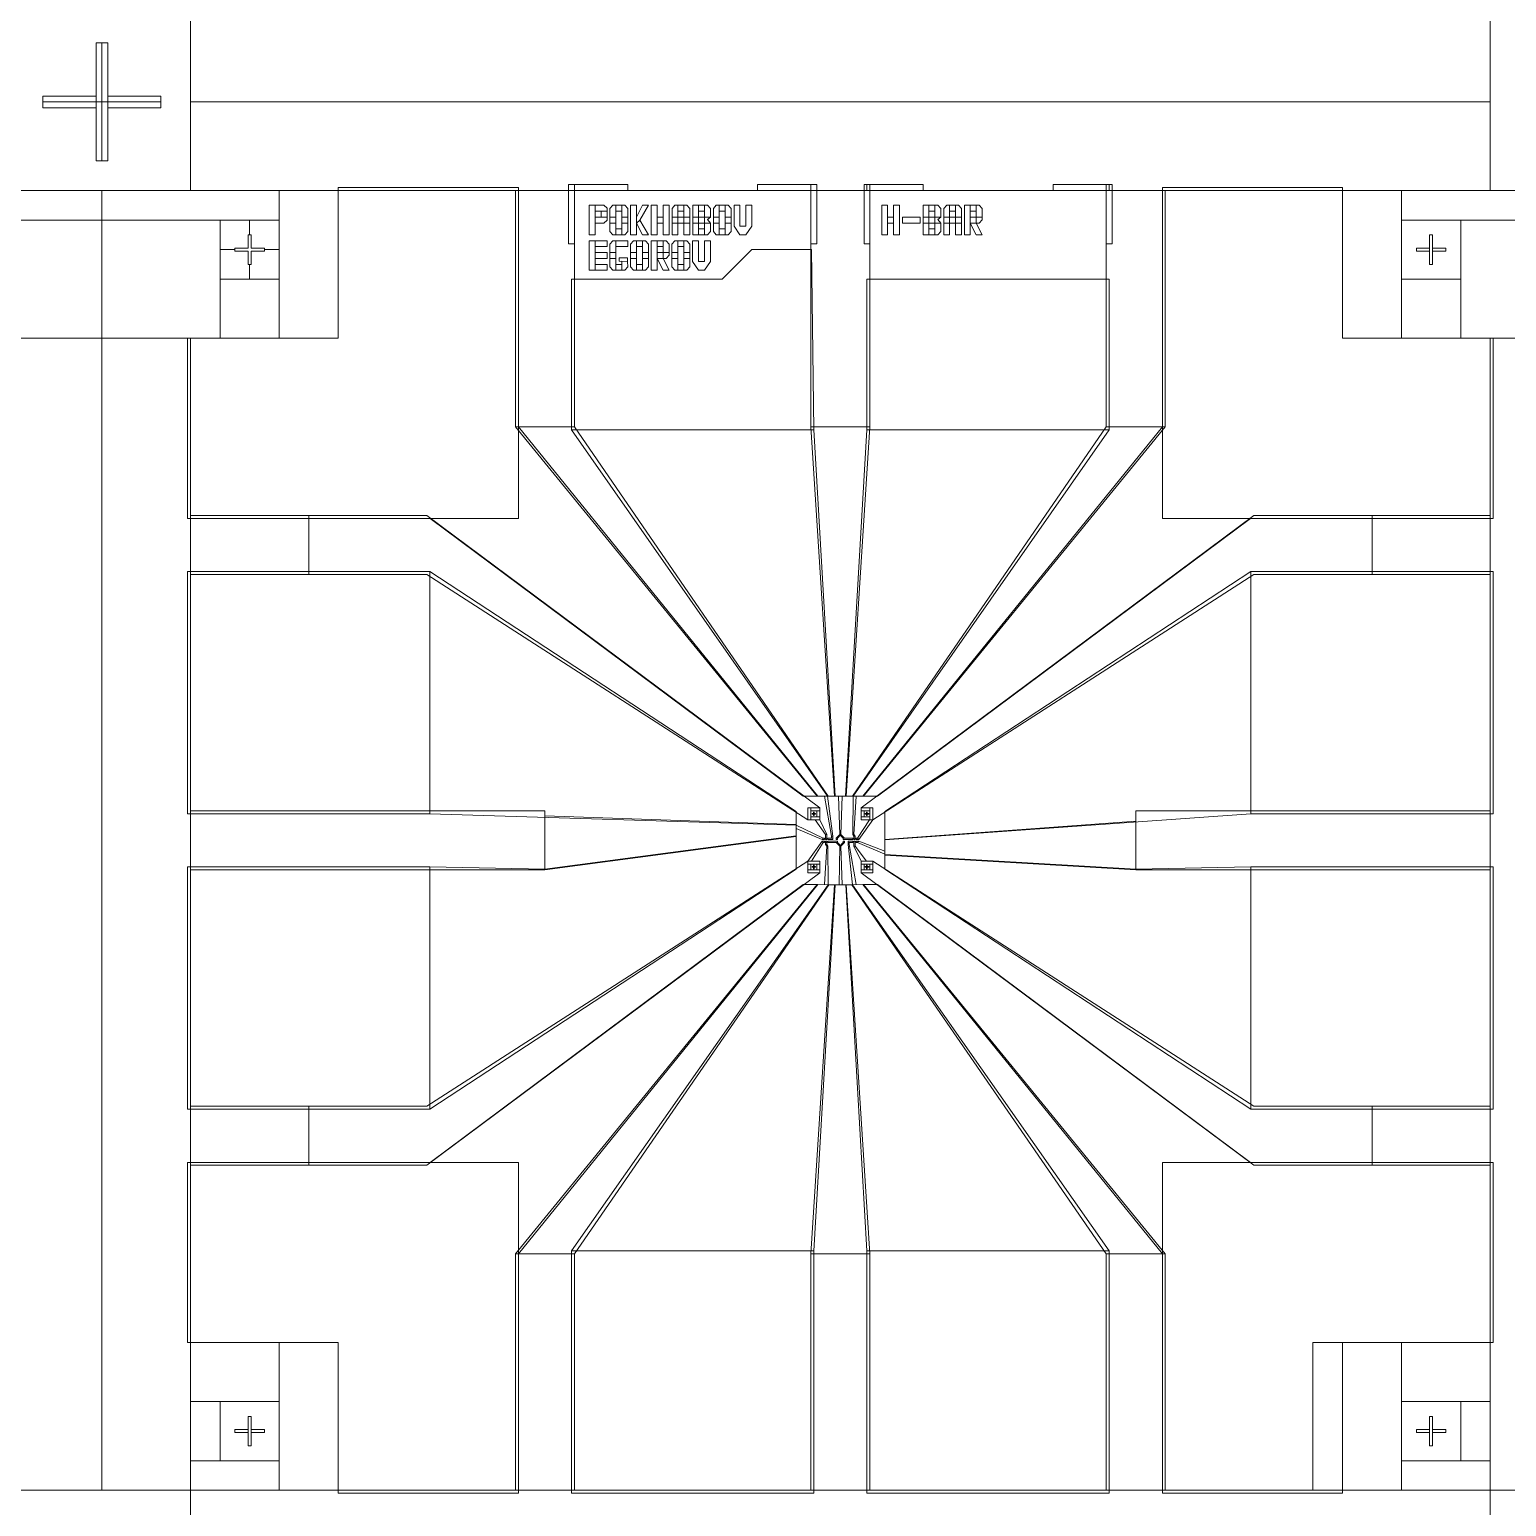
# Model space of a CAD drawing. Header units: millimetres. Extents: x -11355 to -1355, y 1102 to 18602.
# Drawn here: x -8978 to -6478, y 13724 to 16224 of the extents above; entities that cross this region are included whole.
import ezdxf

# ---------------------------------------------------------------- set-up
doc = ezdxf.new("R2010")
doc.units = ezdxf.units.MM
doc.header["$MEASUREMENT"] = 0
doc.layers.add('Etching', color=7, linetype='Continuous')
doc.layers.add('Ohmic', color=7, linetype='Continuous')
doc.layers.add('Mark', color=7, linetype='Continuous', plot=False)

msp = doc.modelspace()

# ---------------------------------------------------------------- linework, layer by layer
at = {"layer": 'Etching', "color": 242, "lineweight": 9}
for points in [[(-8705, 16101.5), (-6505, 16101.5), (-6505, 16251.5), (-8705, 16251.5), (-8705, 16101.5)], [(-8705, 15951.5), (-6505, 15951.5), (-6505, 16101.5), (-8705, 16101.5), (-8705, 15951.5)], [(-9155, 15901.5), (-8855, 15901.5), (-8855, 15951.5), (-9155, 15951.5), (-9155, 15901.5)], [(-8855, 15901.5), (-8555, 15901.5), (-8555, 15951.5), (-8855, 15951.5), (-8855, 15901.5)], [(-8555, 15701.5), (-8455, 15701.5), (-8455, 15951.5), (-8555, 15951.5), (-8555, 15701.5)], [(-8155, 15551.5), (-8055, 15551.5), (-8055, 15951.5), (-8155, 15951.5), (-8155, 15551.5)], [(-7655, 15551.5), (-7555, 15551.5), (-7555, 15951.5), (-7655, 15951.5), (-7655, 15551.5)], [(-7155, 15551.5), (-7055, 15551.5), (-7055, 15951.5), (-7155, 15951.5), (-7155, 15551.5)], [(-6755, 15701.5), (-6655, 15701.5), (-6655, 15951.5), (-6755, 15951.5), (-6755, 15701.5)], [(-6655, 15901.5), (-6355, 15901.5), (-6355, 15951.5), (-6655, 15951.5), (-6655, 15901.5)], [(-9055, 15701.5), (-8855, 15701.5), (-8855, 15901.5), (-9055, 15901.5), (-9055, 15701.5)], [(-8855, 15701.5), (-8655, 15701.5), (-8655, 15901.5), (-8855, 15901.5), (-8855, 15701.5)], [(-6555, 15701.5), (-6355, 15701.5), (-6355, 15901.5), (-6555, 15901.5), (-6555, 15701.5)], [(-8655, 15701.5), (-8555, 15701.5), (-8555, 15801.5), (-8655, 15801.5), (-8655, 15701.5)], [(-6655, 15701.5), (-6555, 15701.5), (-6555, 15801.5), (-6655, 15801.5), (-6655, 15701.5)], [(-9005, 13751.5), (-8855, 13751.5), (-8855, 15701.5), (-9005, 15701.5), (-9005, 13751.5)], [(-8855, 13751.5), (-8705, 13751.5), (-8705, 15701.5), (-8855, 15701.5), (-8855, 13751.5)], [(-6505, 13751.5), (-6355, 13751.5), (-6355, 15701.5), (-6505, 15701.5), (-6505, 13751.5)], [(-7644.303, 14926.332), (-8155, 15551.5), (-8055, 15551.5), (-7625.63, 14926.5), (-7644.303, 14926.332)], [(-7614.921, 14926.501), (-7655, 15551.5), (-7555, 15551.5), (-7595.079, 14926.501), (-7614.921, 14926.501)], [(-7565.697, 14926.332), (-7055, 15551.5), (-7155, 15551.5), (-7584.37, 14926.5), (-7565.697, 14926.332)], [(-8705, 15301.5), (-8505, 15301.5), (-8505, 15401.5), (-8705, 15401.5), (-8705, 15301.5)], [(-8305, 15401.5), (-8505, 15401.5), (-8505, 15301.5), (-8305, 15301.5), (-7660, 14886.5), (-7660, 14906.5), (-7640, 14906.5), (-8305, 15401.5)], [(-6905, 15401.5), (-6705, 15401.5), (-6705, 15301.5), (-6905, 15301.5), (-7550, 14886.5), (-7550, 14906.5), (-7570, 14906.5), (-6905, 15401.5)], [(-6705, 15301.5), (-6505, 15301.5), (-6505, 15401.5), (-6705, 15401.5), (-6705, 15301.5)], [(-7632, 14926.442), (-7626.674, 14926.5), (-7618, 14858.499), (-7620, 14858.499), (-7632, 14926.442)], [(-7606, 14861.5), (-7604.001, 14861.5), (-7602, 14926.501), (-7608, 14926.501), (-7606, 14861.5)], [(-7578, 14926.442), (-7583.326, 14926.5), (-7584, 14861.5), (-7582, 14861.5), (-7578, 14926.442)], [(-8705, 14801.5), (-8105, 14801.5), (-8105, 14901.5), (-8705, 14901.5), (-8705, 14801.5)], [(-7660, 14886.5), (-7655, 14886.5), (-7655, 14906.5), (-7660, 14906.5), (-7660, 14886.5)], [(-7655, 14901.5), (-7640, 14901.5), (-7640, 14906.5), (-7655, 14906.5), (-7655, 14901.5)], [(-7645, 14891.5), (-7640, 14891.5), (-7640, 14901.5), (-7645, 14901.5), (-7645, 14891.5)], [(-7570, 14901.5), (-7555, 14901.5), (-7555, 14906.5), (-7570, 14906.5), (-7570, 14901.5)], [(-7570, 14891.5), (-7565, 14891.5), (-7565, 14901.5), (-7570, 14901.5), (-7570, 14891.5)], [(-7555, 14886.5), (-7550, 14886.5), (-7550, 14906.5), (-7555, 14906.5), (-7555, 14886.5)], [(-7105, 14801.5), (-6505, 14801.5), (-6505, 14901.5), (-7105, 14901.5), (-7105, 14801.5)], [(-7680, 14878.487), (-7680, 14857.929), (-8105, 14801.5), (-8105, 14893.231), (-7680, 14878.487)], [(-7680, 14871.654), (-7636, 14853), (-7634, 14854.999), (-7680.004, 14877.335), (-7680, 14871.654)], [(-7655, 14886.5), (-7640, 14886.5), (-7640, 14891.5), (-7655, 14891.5), (-7655, 14886.5)], [(-7640, 14886.5), (-7647.5, 14886.5), (-7630, 14861.465), (-7628, 14861.465), (-7640, 14886.5)], [(-7555.888, 14886.5), (-7550, 14886.5), (-7574, 14853), (-7576, 14855), (-7555.888, 14886.5)], [(-7570, 14886.5), (-7555, 14886.5), (-7555, 14891.5), (-7570, 14891.5), (-7570, 14886.5)], [(-7530.001, 14853), (-7530, 14826.681), (-7105, 14801.5), (-7105, 14884.19), (-7530.001, 14853)], [(-7653.704, 14816.5), (-7659.792, 14816.5), (-7636, 14850), (-7634, 14848), (-7653.704, 14816.5)], [(-7636, 14853), (-7632, 14853), (-7631.998, 14855), (-7634, 14854.999), (-7636, 14853)], [(-7634, 14848), (-7636, 14850), (-7632, 14850), (-7632.001, 14848), (-7634, 14848)], [(-7630, 14855), (-7628, 14855), (-7628, 14861.465), (-7630, 14861.465), (-7630, 14855)], [(-7628, 14855), (-7630, 14854.999), (-7630, 14853), (-7628, 14853), (-7628, 14855)], [(-7630, 14848), (-7628, 14848), (-7628, 14850), (-7630, 14850), (-7630, 14848)], [(-7626, 14854.999), (-7618, 14854.999), (-7618, 14853), (-7626, 14853), (-7626, 14854.999)], [(-7626, 14850), (-7609.998, 14850), (-7609.998, 14848), (-7626, 14848), (-7626, 14850)], [(-7620, 14855), (-7618, 14854.999), (-7618, 14858.5), (-7620, 14858.5), (-7620, 14855)], [(-7612, 14854.999), (-7609.998, 14854.999), (-7604.001, 14861.5), (-7606, 14861.5), (-7612, 14854.999)], [(-7612, 14853), (-7609.998, 14853), (-7609.998, 14854.999), (-7612, 14854.999), (-7612, 14853)], [(-7605.064, 14860.346), (-7600, 14854.999), (-7598, 14854.999), (-7604.001, 14861.5), (-7605.064, 14860.346)], [(-7600, 14853), (-7584, 14853), (-7584, 14854.999), (-7600, 14854.999), (-7600, 14853)], [(-7600, 14850), (-7598, 14850), (-7598, 14848), (-7600, 14848), (-7600, 14850)], [(-7584, 14848), (-7592, 14848), (-7592, 14850), (-7584, 14850), (-7584, 14848)], [(-7582, 14861.499), (-7584, 14861.5), (-7582, 14858.5), (-7580, 14858.5), (-7582, 14861.499)], [(-7580, 14858.5), (-7582, 14858.5), (-7582, 14854.998), (-7580, 14854.999), (-7580, 14858.5)], [(-7580, 14854.999), (-7582, 14854.999), (-7582, 14853), (-7580, 14852.953), (-7580, 14854.999)], [(-7582, 14841.5), (-7580, 14841.5), (-7580, 14850.06), (-7582, 14850.06), (-7582, 14841.5)], [(-7574, 14853), (-7578, 14853), (-7578, 14855), (-7576, 14855), (-7574, 14853)], [(-7576, 14847.999), (-7578, 14847.999), (-7578, 14850), (-7574, 14850), (-7576, 14847.999)], [(-7530.011, 14828.28), (-7576, 14848), (-7574, 14850), (-7530.011, 14833.331), (-7530.011, 14828.28)], [(-7631.605, 14776.56), (-7625.63, 14776.499), (-7626, 14841.5), (-7628, 14841.499), (-7631.605, 14776.56)], [(-7630, 14844.5), (-7628, 14844.5), (-7628, 14848), (-7630, 14848), (-7630, 14844.5)], [(-7628, 14841.5), (-7626, 14841.5), (-7628, 14844.5), (-7630, 14844.5), (-7628, 14841.5)], [(-7612, 14848), (-7605.997, 14841.5), (-7604.933, 14842.655), (-7609.998, 14848), (-7612, 14848)], [(-7606, 14841.5), (-7604.001, 14841.5), (-7602.216, 14776.501), (-7607.009, 14776.501), (-7606, 14841.5)], [(-7605.997, 14841.5), (-7603.999, 14841.5), (-7598, 14848), (-7600, 14848), (-7605.997, 14841.5)], [(-7592, 14844.5), (-7590, 14844.5), (-7590, 14848), (-7592, 14848), (-7592, 14844.5)], [(-7578.249, 14776.561), (-7584.37, 14776.5), (-7592, 14844.499), (-7590, 14844.499), (-7578.249, 14776.561)], [(-7570, 14816.5), (-7560.988, 14816.5), (-7580, 14841.5), (-7582, 14841.5), (-7570, 14816.5)], [(-8305, 14301.5), (-8505, 14301.5), (-8505, 14401.5), (-8305, 14401.5), (-7660, 14816.5), (-7660, 14796.5), (-7640, 14796.5), (-8305, 14301.5)], [(-7660, 14811.5), (-7640, 14811.5), (-7640, 14816.5), (-7660, 14816.5), (-7660, 14811.5)], [(-7660, 14801.5), (-7655, 14801.5), (-7655, 14811.5), (-7660, 14811.5), (-7660, 14801.5)], [(-7660, 14796.5), (-7640, 14796.5), (-7640, 14801.5), (-7660, 14801.5), (-7660, 14796.5)], [(-7645, 14801.5), (-7640, 14801.5), (-7640, 14811.5), (-7645, 14811.5), (-7645, 14801.5)], [(-7570, 14811.5), (-7550, 14811.5), (-7550, 14816.5), (-7570, 14816.5), (-7570, 14811.5)], [(-6905, 14301.5), (-6705, 14301.5), (-6705, 14401.5), (-6905, 14401.5), (-7550, 14816.5), (-7550, 14796.5), (-7570, 14796.5), (-6905, 14301.5)], [(-7570, 14801.5), (-7565, 14801.5), (-7565, 14811.5), (-7570, 14811.5), (-7570, 14801.5)], [(-7570, 14796.5), (-7550, 14796.5), (-7550, 14801.5), (-7570, 14801.5), (-7570, 14796.5)], [(-7555, 14801.5), (-7550, 14801.5), (-7550, 14811.5), (-7555, 14811.5), (-7555, 14801.5)], [(-7644.303, 14776.668), (-8155, 14151.5), (-8055, 14151.5), (-7624.63, 14776.5), (-7644.303, 14776.668)], [(-7615, 14776.5), (-7655, 14151.5), (-7555, 14151.5), (-7595, 14776.501), (-7615, 14776.5)], [(-7565.697, 14776.668), (-7055, 14151.5), (-7155, 14151.5), (-7585.37, 14776.5), (-7565.697, 14776.668)], [(-8705, 14301.5), (-8505, 14301.5), (-8505, 14401.5), (-8705, 14401.5), (-8705, 14301.5)], [(-6705, 14301.5), (-6505, 14301.5), (-6505, 14401.5), (-6705, 14401.5), (-6705, 14301.5)], [(-8155, 13751.5), (-8055, 13751.5), (-8055, 14151.5), (-8155, 14151.5), (-8155, 13751.5)], [(-7655, 13751.5), (-7555, 13751.5), (-7555, 14151.5), (-7655, 14151.5), (-7655, 13751.5)], [(-7155, 13751.5), (-7055, 13751.5), (-7055, 14151.5), (-7155, 14151.5), (-7155, 13751.5)], [(-8705, 13901.5), (-8555, 13901.5), (-8555, 14001.5), (-8705, 14001.5), (-8705, 13901.5)], [(-8555, 13751.5), (-8455, 13751.5), (-8455, 14001.5), (-8555, 14001.5), (-8555, 13751.5)], [(-6805, 13751.5), (-6655, 13751.5), (-6655, 14001.5), (-6805, 14001.5), (-6805, 13751.5)], [(-6655, 13901.5), (-6505, 13901.5), (-6505, 14001.5), (-6655, 14001.5), (-6655, 13901.5)], [(-8705, 13801.5), (-8655, 13801.5), (-8655, 13901.5), (-8705, 13901.5), (-8705, 13801.5)], [(-6555, 13801.5), (-6505, 13801.5), (-6505, 13901.5), (-6555, 13901.5), (-6555, 13801.5)], [(-8705, 13751.5), (-8555, 13751.5), (-8555, 13801.5), (-8705, 13801.5), (-8705, 13751.5)], [(-6655, 13751.5), (-6505, 13751.5), (-6505, 13801.5), (-6655, 13801.5), (-6655, 13751.5)], [(-8705, 13601.5), (-6505, 13601.5), (-6505, 13751.5), (-8705, 13751.5), (-8705, 13601.5)]]:
    msp.add_lwpolyline(points, dxfattribs=at)
at = {"layer": 'Mark', "color": 250, "lineweight": 9}
for points in [[(-8655, 15901.5), (-8605, 15901.5), (-8605, 15876.5), (-8607.5, 15876.5), (-8607.5, 15854), (-8630, 15854), (-8630, 15851.5), (-8655, 15851.5), (-8655, 15901.5)], [(-8555, 15901.5), (-8605, 15901.5), (-8605, 15876.5), (-8602.5, 15876.5), (-8602.5, 15854), (-8580, 15854), (-8580, 15851.5), (-8555, 15851.5), (-8555, 15901.5)], [(-8655, 15801.5), (-8605, 15801.5), (-8605, 15826.5), (-8607.5, 15826.5), (-8607.5, 15849), (-8630, 15849), (-8630, 15851.5), (-8655, 15851.5), (-8655, 15801.5)], [(-8555, 15801.5), (-8605, 15801.5), (-8605, 15826.5), (-8602.5, 15826.5), (-8602.5, 15849), (-8580, 15849), (-8580, 15851.5), (-8555, 15851.5), (-8555, 15801.5)]]:
    msp.add_lwpolyline(points, dxfattribs=at)
at = {"layer": 'Ohmic', "color": 114, "lineweight": 9}
for points in [[(-8865, 16101.5), (-8855, 16101.5), (-8855, 16201.5), (-8865, 16201.5), (-8865, 16101.5)], [(-8855, 16101.5), (-8845, 16101.5), (-8845, 16201.5), (-8855, 16201.5), (-8855, 16101.5)], [(-8955, 16111.5), (-8955, 16101.5), (-8865, 16101.5), (-8865, 16111.5), (-8955, 16111.5)], [(-8955, 16091.5), (-8955, 16101.5), (-8865, 16101.5), (-8865, 16091.5), (-8955, 16091.5)], [(-8865, 16001.5), (-8855, 16001.5), (-8855, 16101.5), (-8865, 16101.5), (-8865, 16001.5)], [(-8855, 16001.5), (-8845, 16001.5), (-8845, 16101.5), (-8855, 16101.5), (-8855, 16001.5)], [(-8755, 16111.5), (-8755, 16101.5), (-8845, 16101.5), (-8845, 16111.5), (-8755, 16111.5)], [(-8755, 16091.5), (-8755, 16101.5), (-8845, 16101.5), (-8845, 16091.5), (-8755, 16091.5)], [(-8710, 15396.5), (-8150, 15396.5), (-8150, 15956.5), (-8455, 15956.5), (-8455, 15701.5), (-8710, 15701.5), (-8710, 15396.5)], [(-8065, 15861.5), (-8055, 15861.5), (-8055, 15961.5), (-8065, 15961.5), (-8065, 15861.5)], [(-7965, 15951.5), (-7965, 15961.5), (-8055, 15961.5), (-8055, 15951.5), (-7965, 15951.5)], [(-7745, 15951.5), (-7745, 15961.5), (-7655, 15961.5), (-7655, 15951.5), (-7745, 15951.5)], [(-7655, 15861.5), (-7645, 15861.5), (-7645, 15961.5), (-7655, 15961.5), (-7655, 15861.5)], [(-7565, 15861.5), (-7555, 15861.5), (-7555, 15961.5), (-7565, 15961.5), (-7565, 15861.5)], [(-7465, 15951.5), (-7465, 15961.5), (-7560, 15961.5), (-7560, 15951.5), (-7465, 15951.5)], [(-7245, 15951.5), (-7245, 15961.5), (-7150, 15961.5), (-7150, 15951.5), (-7245, 15951.5)], [(-7155, 15861.5), (-7145, 15861.5), (-7145, 15961.5), (-7155, 15961.5), (-7155, 15861.5)], [(-6500, 15396.5), (-7060, 15396.5), (-7060, 15956.5), (-6755, 15956.5), (-6755, 15701.5), (-6500, 15701.5), (-6500, 15396.5)], [(-8030, 15876.484), (-8020, 15876.484), (-8020, 15926.484), (-8030, 15926.484), (-8030, 15876.484)], [(-8020, 15926.484), (-8020, 15916.484), (-8000, 15916.484), (-8000, 15921.468), (-8005.597, 15926.484), (-8020, 15926.484)], [(-7995, 15906.5), (-7985, 15906.5), (-7985, 15926.5), (-7989.984, 15926.5), (-7995, 15920.903), (-7995, 15906.5)], [(-7985, 15916.5), (-7975, 15916.5), (-7975, 15926.5), (-7985, 15926.5), (-7985, 15916.5)], [(-7965, 15906.5), (-7975, 15906.5), (-7975, 15926.5), (-7970.016, 15926.5), (-7965, 15920.903), (-7965, 15906.5)], [(-7960, 15876.484), (-7950, 15876.484), (-7950, 15926.484), (-7960, 15926.484), (-7960, 15876.484)], [(-7950, 15906.484), (-7940, 15926.484), (-7930, 15926.484), (-7944.433, 15901.484), (-7950, 15896.484), (-7950, 15906.484)], [(-7925, 15876.484), (-7915, 15876.484), (-7915, 15926.484), (-7925, 15926.484), (-7925, 15876.484)], [(-7905, 15876.484), (-7895, 15876.484), (-7895, 15926.484), (-7905, 15926.484), (-7905, 15876.484)], [(-7890, 15906.484), (-7880, 15906.484), (-7880, 15926.484), (-7884.984, 15926.484), (-7890, 15920.887), (-7890, 15906.484)], [(-7880, 15916.484), (-7870, 15916.484), (-7870, 15926.484), (-7880, 15926.484), (-7880, 15916.484)], [(-7860, 15906.484), (-7870, 15906.484), (-7870, 15926.484), (-7865.016, 15926.484), (-7860, 15920.887), (-7860, 15906.484)], [(-7855, 15906.484), (-7845, 15906.484), (-7845, 15926.484), (-7855, 15926.484), (-7855, 15906.484)], [(-7845, 15916.484), (-7835, 15916.484), (-7835, 15926.484), (-7845, 15926.484), (-7845, 15916.484)], [(-7825, 15906.484), (-7835, 15906.484), (-7835, 15926.484), (-7830.016, 15926.484), (-7825, 15920.887), (-7825, 15906.484)], [(-7820, 15906.484), (-7810, 15906.484), (-7810, 15926.484), (-7814.984, 15926.484), (-7820, 15920.887), (-7820, 15906.484)], [(-7810, 15916.484), (-7800, 15916.484), (-7800, 15926.484), (-7810, 15926.484), (-7810, 15916.484)], [(-7790, 15906.484), (-7800, 15906.484), (-7800, 15926.484), (-7795.016, 15926.484), (-7790, 15920.887), (-7790, 15906.484)], [(-7765, 15876.484), (-7775, 15876.484), (-7785, 15891.389), (-7785, 15926.484), (-7775, 15926.484), (-7775, 15891.389), (-7765, 15891.389), (-7765, 15926.484), (-7755, 15926.484), (-7755, 15891.389), (-7765, 15876.484)], [(-7535, 15876.484), (-7525, 15876.484), (-7525, 15926.484), (-7535, 15926.484), (-7535, 15876.484)], [(-7515, 15876.484), (-7505, 15876.484), (-7505, 15926.484), (-7515, 15926.484), (-7515, 15876.484)], [(-7465.032, 15906.484), (-7455.032, 15906.484), (-7455.032, 15926.484), (-7465.032, 15926.484), (-7465.032, 15906.484)], [(-7455.032, 15916.484), (-7445.032, 15916.484), (-7445.032, 15926.484), (-7455.032, 15926.484), (-7455.032, 15916.484)], [(-7435.032, 15906.484), (-7445.032, 15906.484), (-7445.032, 15926.484), (-7440.048, 15926.484), (-7435.032, 15920.887), (-7435.032, 15906.484)], [(-7430.038, 15906.484), (-7420.038, 15906.484), (-7420.038, 15926.484), (-7425.022, 15926.484), (-7430.038, 15920.887), (-7430.038, 15906.484)], [(-7420.038, 15916.484), (-7410.038, 15916.484), (-7410.038, 15926.484), (-7420.038, 15926.484), (-7420.038, 15916.484)], [(-7400.038, 15906.484), (-7410.038, 15906.484), (-7410.038, 15926.484), (-7405.054, 15926.484), (-7400.038, 15920.887), (-7400.038, 15906.484)], [(-7395.038, 15876.484), (-7385.038, 15876.484), (-7385.038, 15926.484), (-7395.038, 15926.484), (-7395.038, 15876.484)], [(-7385.038, 15926.484), (-7375.038, 15926.484), (-7375.038, 15916.484), (-7385.038, 15916.484), (-7385.038, 15926.484)], [(-7365.038, 15906.484), (-7375.038, 15906.484), (-7375.038, 15926.484), (-7370.054, 15926.484), (-7365.038, 15920.887), (-7365.038, 15906.484)], [(-8020, 15896.484), (-8020, 15906.484), (-8000, 15906.484), (-8000, 15901.5), (-8005.597, 15896.484), (-8020, 15896.484)], [(-8010, 15906.484), (-8010, 15916.484), (-8000, 15916.484), (-8000, 15906.484), (-8010, 15906.484)], [(-7995, 15896.5), (-7985, 15896.5), (-7985, 15906.5), (-7995, 15906.5), (-7995, 15896.5)], [(-7975, 15896.5), (-7965, 15896.5), (-7965, 15906.5), (-7975, 15906.5), (-7975, 15896.5)], [(-7950, 15896.484), (-7940, 15876.484), (-7930, 15876.484), (-7944.433, 15901.484), (-7950, 15896.484)], [(-7915, 15896.484), (-7905, 15896.484), (-7905, 15906.484), (-7915, 15906.484), (-7915, 15896.484)], [(-7890, 15896.484), (-7880, 15896.484), (-7880, 15906.484), (-7890, 15906.484), (-7890, 15896.484)], [(-7880, 15896.484), (-7870, 15896.484), (-7870, 15906.484), (-7880, 15906.484), (-7880, 15896.484)], [(-7870, 15896.484), (-7860, 15896.484), (-7860, 15906.484), (-7870, 15906.484), (-7870, 15896.484)], [(-7855, 15896.484), (-7845, 15896.484), (-7845, 15906.484), (-7855, 15906.484), (-7855, 15896.484)], [(-7845, 15896.484), (-7835, 15896.484), (-7835, 15906.484), (-7845, 15906.484), (-7845, 15896.484)], [(-7835, 15906.484), (-7825, 15906.484), (-7830, 15902.19), (-7825, 15896.484), (-7835, 15896.484), (-7835, 15906.484)], [(-7820, 15896.484), (-7810, 15896.484), (-7810, 15906.484), (-7820, 15906.484), (-7820, 15896.484)], [(-7800, 15896.484), (-7790, 15896.484), (-7790, 15906.484), (-7800, 15906.484), (-7800, 15896.484)], [(-7525, 15896.484), (-7515, 15896.484), (-7515, 15906.484), (-7525, 15906.484), (-7525, 15896.484)], [(-7500.038, 15906.483), (-7470.049, 15906.483), (-7470.049, 15896.484), (-7500.038, 15896.483), (-7500.038, 15906.483)], [(-7465.032, 15896.484), (-7455.032, 15896.484), (-7455.032, 15906.484), (-7465.032, 15906.484), (-7465.032, 15896.484)], [(-7455.032, 15896.484), (-7445.032, 15896.484), (-7445.032, 15906.484), (-7455.032, 15906.484), (-7455.032, 15896.484)], [(-7445.032, 15906.484), (-7435.032, 15906.484), (-7440.032, 15902.19), (-7435.032, 15896.484), (-7445.032, 15896.484), (-7445.032, 15906.484)], [(-7430.038, 15896.484), (-7420.038, 15896.484), (-7420.038, 15906.484), (-7430.038, 15906.484), (-7430.038, 15896.484)], [(-7420.038, 15896.484), (-7410.038, 15896.484), (-7410.038, 15906.484), (-7420.038, 15906.484), (-7420.038, 15896.484)], [(-7410.038, 15896.484), (-7400.038, 15896.484), (-7400.038, 15906.484), (-7410.038, 15906.484), (-7410.038, 15896.484)], [(-7385.038, 15906.484), (-7375.038, 15906.484), (-7375.038, 15896.484), (-7385.038, 15896.484), (-7385.038, 15906.484)], [(-7365.063, 15906.52), (-7375.038, 15906.484), (-7375.038, 15896.484), (-7370.054, 15896.484), (-7365.038, 15902.081), (-7365.063, 15906.52)], [(-7995, 15896.5), (-7985, 15896.5), (-7985, 15876.5), (-7989.984, 15876.5), (-7995, 15882.097), (-7995, 15896.5)], [(-7985, 15876.5), (-7975, 15876.5), (-7975, 15886.5), (-7985, 15886.5), (-7985, 15876.5)], [(-7965, 15896.5), (-7975, 15896.5), (-7975, 15876.5), (-7970.016, 15876.5), (-7965, 15882.097), (-7965, 15896.5)], [(-7890, 15896.484), (-7880, 15896.484), (-7880, 15876.484), (-7890, 15876.484), (-7890, 15896.484)], [(-7860, 15896.484), (-7870, 15896.484), (-7870, 15876.484), (-7860, 15876.484), (-7860, 15896.484)], [(-7855, 15896.484), (-7845, 15896.484), (-7845, 15876.484), (-7855, 15876.484), (-7855, 15896.484)], [(-7845, 15876.484), (-7835, 15876.484), (-7835, 15886.484), (-7845, 15886.484), (-7845, 15876.484)], [(-7825, 15896.484), (-7835, 15896.484), (-7835, 15876.484), (-7830.016, 15876.484), (-7825, 15882.081), (-7825, 15896.484)], [(-7820, 15896.484), (-7810, 15896.484), (-7810, 15876.484), (-7814.984, 15876.484), (-7820, 15882.081), (-7820, 15896.484)], [(-7810, 15876.484), (-7800, 15876.484), (-7800, 15886.484), (-7810, 15886.484), (-7810, 15876.484)], [(-7790, 15896.484), (-7800, 15896.484), (-7800, 15876.484), (-7795.016, 15876.484), (-7790, 15882.081), (-7790, 15896.484)], [(-7465.032, 15896.484), (-7455.032, 15896.484), (-7455.032, 15876.484), (-7465.032, 15876.484), (-7465.032, 15896.484)], [(-7455.032, 15876.484), (-7445.032, 15876.484), (-7445.032, 15886.484), (-7455.032, 15886.484), (-7455.032, 15876.484)], [(-7435.032, 15896.484), (-7445.032, 15896.484), (-7445.032, 15876.484), (-7440.048, 15876.484), (-7435.032, 15882.081), (-7435.032, 15896.484)], [(-7430.038, 15896.484), (-7420.038, 15896.484), (-7420.038, 15876.484), (-7430.038, 15876.484), (-7430.038, 15896.484)], [(-7400.038, 15896.484), (-7410.038, 15896.484), (-7410.038, 15876.484), (-7400.038, 15876.484), (-7400.038, 15896.484)], [(-7385.038, 15896.484), (-7375.038, 15876.484), (-7365.05, 15876.54), (-7375.038, 15896.484), (-7385.038, 15896.484)], [(-6607.5, 15826.5), (-6602.5, 15826.5), (-6602.5, 15876.5), (-6607.5, 15876.5), (-6607.5, 15826.5)], [(-8060, 15546.5), (-7650, 15546.5), (-7654, 15851.5), (-7755, 15851.5), (-7805, 15801.5), (-8060, 15801.5), (-8060, 15546.5)], [(-8030, 15816.484), (-8020, 15816.484), (-8020, 15866.484), (-8030, 15866.484), (-8030, 15816.484)], [(-8020, 15856.484), (-8000, 15856.484), (-8000, 15866.484), (-8020, 15866.484), (-8020, 15856.484)], [(-7995.038, 15846.484), (-7985.038, 15846.484), (-7985.038, 15866.484), (-7990.022, 15866.484), (-7995.038, 15860.887), (-7995.038, 15846.484)], [(-7985.038, 15856.484), (-7965.038, 15856.484), (-7965.038, 15866.484), (-7985.038, 15866.484), (-7985.038, 15856.484)], [(-7960.032, 15846.484), (-7950.032, 15846.484), (-7950.032, 15866.484), (-7955.016, 15866.484), (-7960.032, 15860.887), (-7960.032, 15846.484)], [(-7950.032, 15856.484), (-7940.032, 15856.484), (-7940.032, 15866.484), (-7950.032, 15866.484), (-7950.032, 15856.484)], [(-7930.032, 15846.484), (-7940.032, 15846.484), (-7940.032, 15866.484), (-7935.048, 15866.484), (-7930.032, 15860.887), (-7930.032, 15846.484)], [(-7925.038, 15816.484), (-7915.038, 15816.484), (-7915.038, 15866.484), (-7925.038, 15866.484), (-7925.038, 15816.484)], [(-7915.038, 15866.484), (-7905.038, 15866.484), (-7905.038, 15856.484), (-7915.038, 15856.484), (-7915.038, 15866.484)], [(-7895.038, 15846.484), (-7905.038, 15846.484), (-7905.038, 15866.484), (-7900.054, 15866.484), (-7895.038, 15860.887), (-7895.038, 15846.484)], [(-7890.038, 15846.484), (-7880.038, 15846.484), (-7880.038, 15866.484), (-7885.022, 15866.484), (-7890.038, 15860.887), (-7890.038, 15846.484)], [(-7880.038, 15856.484), (-7870.038, 15856.484), (-7870.038, 15866.484), (-7880.038, 15866.484), (-7880.038, 15856.484)], [(-7860.038, 15846.484), (-7870.038, 15846.484), (-7870.038, 15866.484), (-7865.054, 15866.484), (-7860.038, 15860.887), (-7860.038, 15846.484)], [(-7835.038, 15816.484), (-7845.038, 15816.484), (-7855.038, 15831.389), (-7855.038, 15866.484), (-7845.038, 15866.484), (-7845.038, 15831.389), (-7835.038, 15831.389), (-7835.038, 15866.484), (-7825.038, 15866.484), (-7825.038, 15831.389), (-7835.038, 15816.484)], [(-6630, 15854), (-6630, 15849), (-6607.5, 15849), (-6607.5, 15854), (-6630, 15854)], [(-6580, 15854), (-6580, 15849), (-6602.5, 15849), (-6602.5, 15854), (-6580, 15854)], [(-8020, 15836.484), (-8000, 15836.484), (-8000, 15846.484), (-8020, 15846.484), (-8020, 15836.484)], [(-8020, 15816.484), (-8000, 15816.484), (-8000, 15826.484), (-8020, 15826.484), (-8020, 15816.484)], [(-7995.038, 15836.484), (-7985.038, 15836.484), (-7985.038, 15846.484), (-7995.038, 15846.484), (-7995.038, 15836.484)], [(-7995.038, 15836.484), (-7985.038, 15836.484), (-7985.038, 15816.484), (-7990.022, 15816.484), (-7995.038, 15822.081), (-7995.038, 15836.484)], [(-7985.038, 15826.484), (-7975.038, 15826.484), (-7975.038, 15816.484), (-7985.038, 15816.484), (-7985.038, 15826.484)], [(-7965.05, 15837.766), (-7965.056, 15831.613), (-7979.677, 15831.673), (-7979.677, 15837.766), (-7975.038, 15837.766), (-7965.05, 15837.766)], [(-7965.056, 15831.613), (-7975.038, 15831.674), (-7975.038, 15816.484), (-7970.054, 15816.484), (-7965.038, 15822.081), (-7965.056, 15831.613)], [(-7960.032, 15836.484), (-7950.032, 15836.484), (-7950.032, 15846.484), (-7960.032, 15846.484), (-7960.032, 15836.484)], [(-7960.032, 15836.484), (-7950.032, 15836.484), (-7950.032, 15816.484), (-7955.016, 15816.484), (-7960.032, 15822.081), (-7960.032, 15836.484)], [(-7950.032, 15816.484), (-7940.032, 15816.484), (-7940.032, 15826.484), (-7950.032, 15826.484), (-7950.032, 15816.484)], [(-7940.032, 15836.484), (-7930.032, 15836.484), (-7930.032, 15846.484), (-7940.032, 15846.484), (-7940.032, 15836.484)], [(-7930.032, 15836.484), (-7940.032, 15836.484), (-7940.032, 15816.484), (-7935.048, 15816.484), (-7930.032, 15822.081), (-7930.032, 15836.484)], [(-7915.038, 15846.484), (-7905.038, 15846.484), (-7905.038, 15836.484), (-7915.038, 15836.484), (-7915.038, 15846.484)], [(-7915.038, 15836.484), (-7905.038, 15816.484), (-7895.05, 15816.54), (-7905.038, 15836.484), (-7915.038, 15836.484)], [(-7895.063, 15846.52), (-7905.038, 15846.484), (-7905.038, 15836.484), (-7900.054, 15836.484), (-7895.038, 15842.081), (-7895.063, 15846.52)], [(-7890.038, 15836.484), (-7880.038, 15836.484), (-7880.038, 15846.484), (-7890.038, 15846.484), (-7890.038, 15836.484)], [(-7890.038, 15836.484), (-7880.038, 15836.484), (-7880.038, 15816.484), (-7885.022, 15816.484), (-7890.038, 15822.081), (-7890.038, 15836.484)], [(-7880.038, 15816.484), (-7870.038, 15816.484), (-7870.038, 15826.484), (-7880.038, 15826.484), (-7880.038, 15816.484)], [(-7870.038, 15836.484), (-7860.038, 15836.484), (-7860.038, 15846.484), (-7870.038, 15846.484), (-7870.038, 15836.484)], [(-7860.038, 15836.484), (-7870.038, 15836.484), (-7870.038, 15816.484), (-7865.054, 15816.484), (-7860.038, 15822.081), (-7860.038, 15836.484)], [(-7560, 15546.5), (-7150, 15546.5), (-7150, 15801.5), (-7560, 15801.5), (-7560, 15546.5)], [(-8299.282, 15396.5), (-8150, 15396.5), (-8150, 15551.496), (-7643.303, 14926.332), (-7667.855, 14926.332), (-8299.282, 15396.5)], [(-6910.718, 15396.5), (-7060, 15396.5), (-7060, 15551.496), (-7566.697, 14926.332), (-7542.145, 14926.332), (-6910.718, 15396.5)], [(-7626.676, 14926.5), (-8060, 15546.5), (-7650, 15546.5), (-7613.921, 14926.501), (-7626.676, 14926.5)], [(-7583.324, 14926.5), (-7150, 15546.5), (-7560, 15546.5), (-7596.079, 14926.501), (-7583.324, 14926.5)], [(-8710, 14896.5), (-8300, 14896.5), (-8300, 15306.5), (-8710, 15306.5), (-8710, 14896.5)], [(-8300, 14896.5), (-8300, 15306.5), (-7680, 14900.368), (-7680, 14877.487), (-8300, 14896.5)], [(-6910, 14896.5), (-6910, 15306.5), (-7530, 14900.368), (-7530, 14852.179), (-6910, 14896.5)], [(-6910, 14896.5), (-6500, 14896.5), (-6500, 15306.5), (-6910, 15306.5), (-6910, 14896.5)], [(-7653, 14896), (-7653, 14897), (-7650.5, 14897), (-7650.5, 14896), (-7653, 14896)], [(-7650.5, 14893.5), (-7649.5, 14893.5), (-7649.5, 14899.5), (-7650.5, 14899.5), (-7650.5, 14893.5)], [(-7649.5, 14896), (-7649.5, 14897), (-7647, 14897), (-7647, 14896), (-7649.5, 14896)], [(-7560.5, 14896), (-7560.5, 14897), (-7563, 14897), (-7563, 14896), (-7560.5, 14896)], [(-7560.5, 14893.5), (-7559.5, 14893.5), (-7559.5, 14899.5), (-7560.5, 14899.5), (-7560.5, 14893.5)], [(-7557, 14896), (-7557, 14897), (-7559.5, 14897), (-7559.5, 14896), (-7557, 14896)], [(-8300, 14396.5), (-8300, 14568.954), (-8300, 14806.5), (-8105, 14802.5), (-7680, 14858.929), (-7680, 14802.668), (-8300, 14396.5)], [(-6910, 14396.5), (-6910, 14568.954), (-6910, 14806.5), (-7105, 14802.5), (-7530, 14827.861), (-7530, 14802.668), (-6910, 14396.5)], [(-8710, 14396.5), (-8300, 14396.5), (-8300, 14806.5), (-8710, 14806.5), (-8710, 14396.5)], [(-7653, 14806), (-7653, 14807), (-7650.5, 14807), (-7650.5, 14806), (-7653, 14806)], [(-7650.5, 14803.5), (-7649.5, 14803.5), (-7649.5, 14809.5), (-7650.5, 14809.5), (-7650.5, 14803.5)], [(-7649.5, 14806), (-7649.5, 14807), (-7647, 14807), (-7647, 14806), (-7649.5, 14806)], [(-7560.5, 14806), (-7560.5, 14807), (-7563, 14807), (-7563, 14806), (-7560.5, 14806)], [(-7560.5, 14803.5), (-7559.5, 14803.5), (-7559.5, 14809.5), (-7560.5, 14809.5), (-7560.5, 14803.5)], [(-7557, 14806), (-7557, 14807), (-7559.5, 14807), (-7559.5, 14806), (-7557, 14806)], [(-6910, 14396.5), (-6500, 14396.5), (-6500, 14806.5), (-6910, 14806.5), (-6910, 14396.5)], [(-8299.282, 14306.5), (-8150, 14306.5), (-8150, 14151.504), (-7643.303, 14776.668), (-7667.855, 14776.668), (-8299.282, 14306.5)], [(-7650, 14156.5), (-8060, 14156.5), (-7625.63, 14776.5), (-7614, 14776.5), (-7650, 14156.5)], [(-7560, 14156.5), (-7150, 14156.5), (-7584.37, 14776.5), (-7596, 14776.5), (-7560, 14156.5)], [(-6910.718, 14306.5), (-7060, 14306.5), (-7060, 14151.504), (-7566.697, 14776.668), (-7542.145, 14776.668), (-6910.718, 14306.5)], [(-8710, 14306.5), (-8150, 14306.5), (-8150, 13746.5), (-8455, 13746.5), (-8455, 14001.5), (-8710, 14001.5), (-8710, 14306.5)], [(-6500, 14306.5), (-7060, 14306.5), (-7060, 13746.5), (-6755, 13746.5), (-6755, 14001.5), (-6500, 14001.5), (-6500, 14306.5)], [(-8060, 13746.5), (-7650, 13746.5), (-7650, 14156.5), (-8060, 14156.5), (-8060, 13746.5)], [(-7560, 13746.5), (-7150, 13746.5), (-7150, 14156.5), (-7560, 14156.5), (-7560, 13746.5)], [(-8607.5, 13826.5), (-8602.5, 13826.5), (-8602.5, 13876.5), (-8607.5, 13876.5), (-8607.5, 13826.5)], [(-6607.5, 13826.5), (-6602.5, 13826.5), (-6602.5, 13876.5), (-6607.5, 13876.5), (-6607.5, 13826.5)], [(-8630, 13854), (-8630, 13849), (-8607.5, 13849), (-8607.5, 13854), (-8630, 13854)], [(-8580, 13854), (-8580, 13849), (-8602.5, 13849), (-8602.5, 13854), (-8580, 13854)], [(-6630, 13854), (-6630, 13849), (-6607.5, 13849), (-6607.5, 13854), (-6630, 13854)], [(-6580, 13854), (-6580, 13849), (-6602.5, 13849), (-6602.5, 13854), (-6580, 13854)]]:
    msp.add_lwpolyline(points, dxfattribs=at)

doc.saveas('drawing.dxf')
